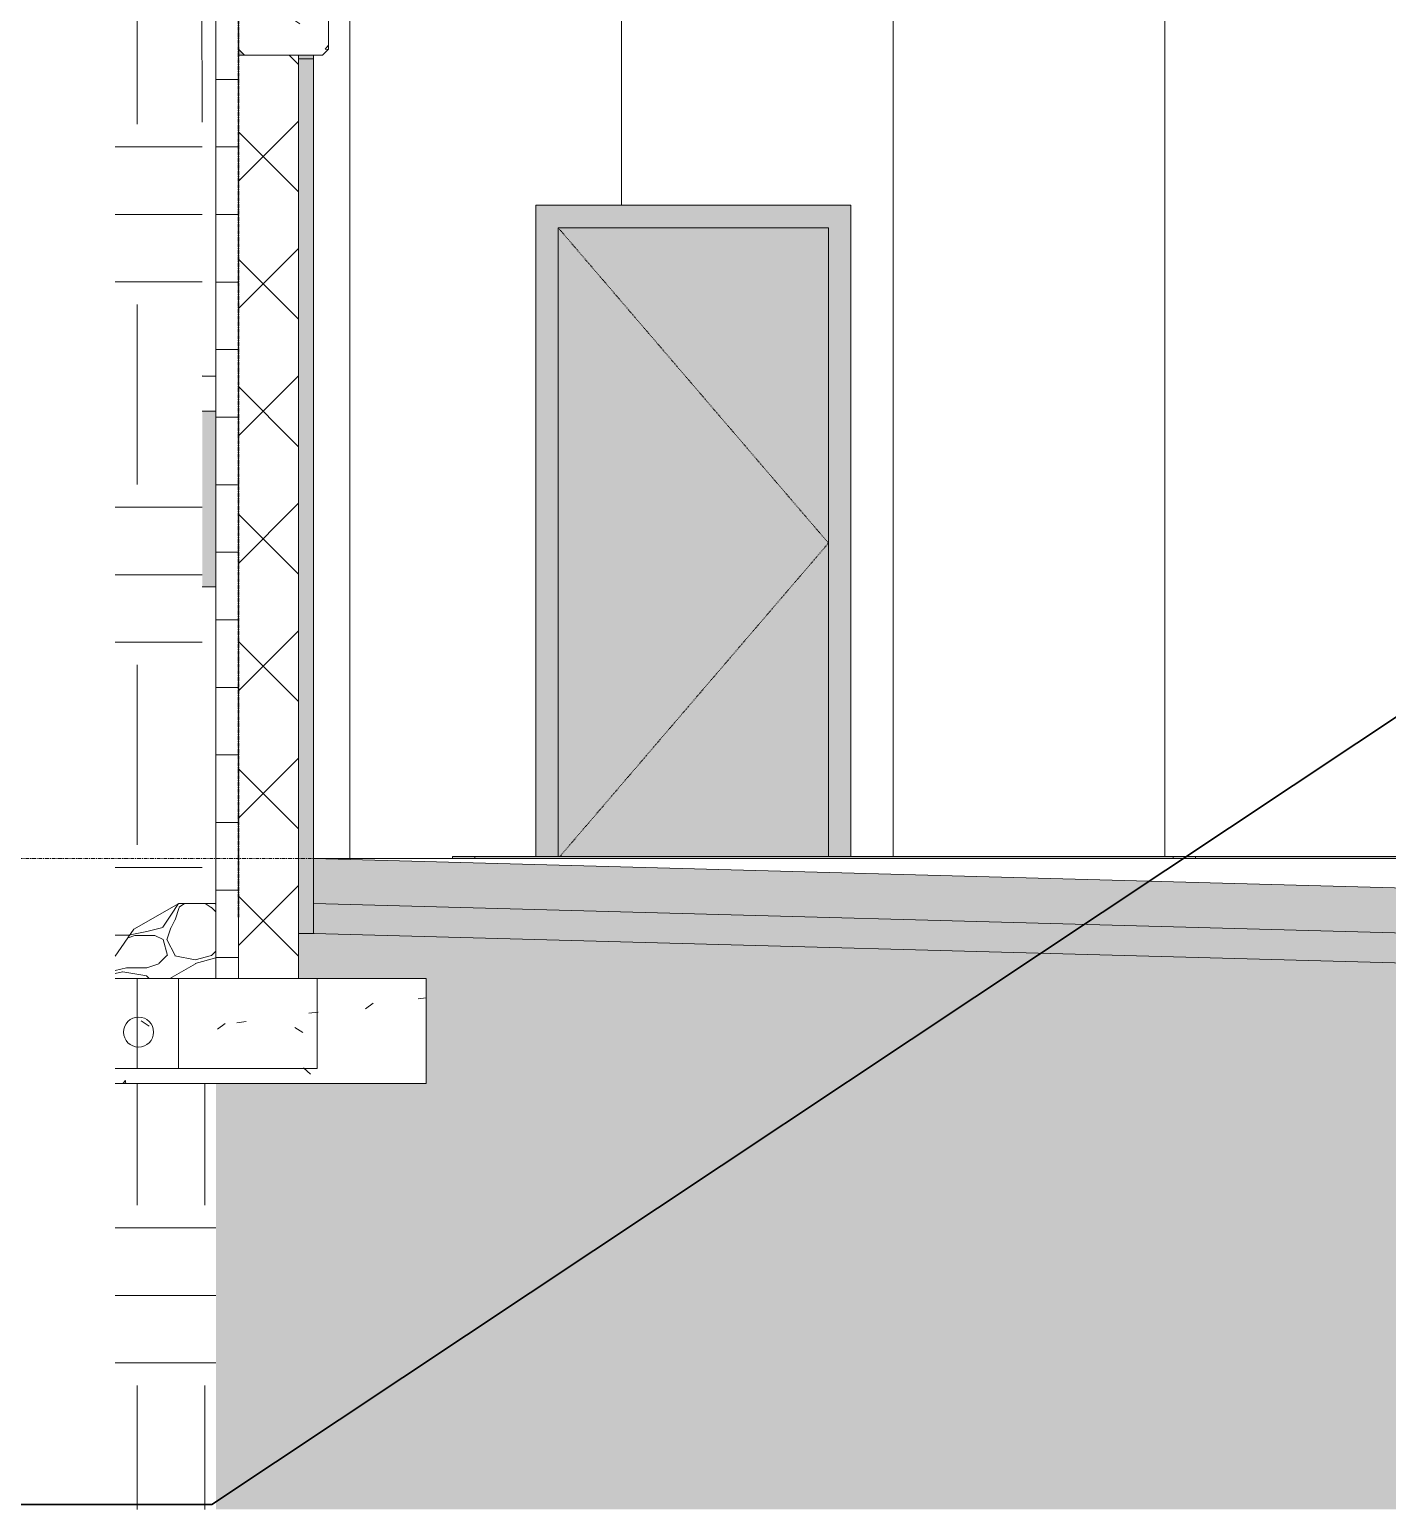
# Model space of a CAD drawing. Header units: inches. Extents: x 1718 to 6958, y -253 to 585.
# Drawn here: x 1915.5 to 2096.4, y -238.7 to -41.6 of the extents above; entities that cross this region are included whole.
import ezdxf

# ---------------------------------------------------------------- set-up
doc = ezdxf.new("R2010")
doc.units = ezdxf.units.IN
doc.header["$MEASUREMENT"] = 0
for name, pattern in [('Dash 1_16_', [0.125, 0.0625, -0.0625]), ('Grid Line 1_2_', [0.875, 0.5, -0.125, 0.125, -0.125]), ('Grid Line 1_2__2_', [0.875, 0.5, -0.125, 0.125, -0.125])]:
    doc.linetypes.add(name, pattern=pattern)
for name, color, linetype, lineweight in [('0-1', 7, 'Continuous', 5), ('0-2', 250, 'Continuous', 9), ('A-DOOR-2', 250, 'Dash 1_16_', 9), ('A-DOOR-6', 55, 'Continuous', 9), ('A-DOOR-FRAM-2', 250, 'Continuous', 9), ('A-DOOR-FRAM-4', 55, 'Continuous', 9), ('A-FLOR', 192, 'Continuous', 13), ('A-FLOR-6', 192, 'Continuous', 9), ('A-FLOR-LEVL-5', 51, 'Grid Line 1_2_', 9), ('A-FLOR-MCUT', 51, 'Continuous', 13), ('A-FLOR-PATT-1', 252, 'Continuous', 9), ('A-GENM-1', 55, 'Continuous', 9), ('A-GENM-2', 250, 'Continuous', 9), ('A-WALL-PATT-1', 252, 'Continuous', 9), ('C-TOPO-1', 252, 'Continuous', 9), ('C-TOPO-2', 250, 'Continuous', 9), ('E-FIRE', 2, 'Continuous', 9), ('G-ANNO-TEXT', 231, 'Continuous', 30), ('S-BEAM-2', 250, 'Continuous', 9), ('S-BEAM-3', 252, 'Continuous', 9), ('S-FNDN-1', 250, 'Continuous', 9), ('S-FNDN-2', 9, 'Continuous', 5), ('S-FNDN-3', 252, 'Continuous', 9), ('S-FNDN-5', 32, 'Continuous', 9), ('S-GRID-1', 1, 'Grid Line 1_2__2_', 30)]:
    doc.layers.add(name, color=color, linetype=linetype, lineweight=lineweight)
pattern_1 = [(0, (3261.815, 68.768), (24, 24), [24, -24]), (0, (3261.815, 77.768), (24, 24), [24, -24]), (0, (3261.815, 86.768), (24, 24), [24, -24]), (90, (3264.815, 89.768), (-24, 24), [24, -24]), (90, (3273.815, 89.768), (-24, 24), [24, -24]), (90, (3282.815, 89.768), (-24, 24), [24, -24])]
pattern_2 = [(50, (3261.815, 68.768), (27.5427, -2.40992), [2.88, -31.68]), (355, (3261.815, 68.768), (-5.32784, 28.88427), [2.304, -25.344]), (100.451, (3264.11, 68.567), (22.2153, 26.47393), [2.448, -26.924]), (46.184, (3261.815, 76.448), (40.9819, -6.3564), [4.32, -47.52]), (96.636, (3265.23, 75.918), (35.8907, 37.4062), [3.671, -40.386]), (351.184, (3261.815, 76.45), (35.891, 37.4062), [3.456, -38.016]), (21, (3265.655, 74.528), (22.92104, -15.46073), [2.88, -31.68]), (326, (3265.655, 74.528), (9.34353, 27.84574), [2.304, -25.344]), (71.451, (3267.565, 73.24), (32.26477, 12.3844), [2.448, -26.924]), (37.5, (3261.815, 68.768), (0.466855, 12.78271), [1.267, -23.77, 1.267, -24.461, -25.44]), (37.5, (3261.815, 68.768), (0.466855, 12.78271), [-50.765, 1.267, -24.173]), (7.5, (3261.815, 68.768), (10.10159, 15.14509), [1.267, -13.402, 1.267, -23.194, -9.696]), (7.5, (3261.815, 68.768), (10.10159, 15.14509), [-39.13, 1.267, -8.429]), (327.5, (3253.252, 68.768), (20.49916, -0.86578), [1.267, -8.333, 1.267, -28.685, -39.744]), (327.5, (3253.252, 68.768), (20.49916, -0.86578), [-39.552, 1.267, -38.477]), (317.5, (3249.412, 68.768), (22.39478, 3.84429), [1.267, -11.213, 1.267, -18.624, -28.224]), (317.5, (3249.412, 68.768), (22.39478, 3.84429), [-32.371, 1.267, -26.957])]
pattern_3 = [(212.005, (3258.59, 76.83), (-161.240282, -107.491823), [5.07, -501.974]), (213.69, (3261.815, 78.98), (-53.74635, -53.74678), [3.876, -189.91]), (198.435, (3263.427, 79.517), (-107.49304, -53.74648), [1.7, -168.262]), (180, (3265.577, 79.517), (-7e-15, -53.747), [2.15, -51.597]), (161.565, (3267.189, 78.98), (-53.74607, 5e-05), [1.7, -168.262]), (333.435, (3267.727, 117.677), (53.74613, 5e-05), [2.404, -117.777]), (296.565, (3267.19, 118.752), (53.74653, -53.74707), [1.202, -118.979]), (270, (3267.19, 121.44), (53.747, 3e-15), [2.687, -51.059]), (186.34, (3267.727, 86.504), (-429.972726, -53.744812), [4.867, -481.829]), (296.565, (3279.55, 119.827), (53.74653, -53.74707), [1.202, -118.979]), (303.69, (3278.476, 121.44), (53.74678, -53.74635), [1.938, -191.848]), (229.399, (3287.076, 97.791), (-268.731142, -322.481306), [4.955, -490.564]), (243.435, (3288.688, 101.016), (5e-05, -53.74613), [3.605, -116.576]), (213.69, (3307.499, 95.104), (-53.74635, -53.74678), [1.938, -191.848]), (33.69, (3291.375, 80.055), (53.74635, 53.74678), [1.938, -191.848]), (0, (3290.3, 80.055), (0, 53.747), [1.075, -52.672]), (333.435, (3289.225, 80.592), (53.74613, 5e-05), [1.202, -118.979]), (284.036, (3288.688, 82.742), (53.74545, -161.2401), [2.216, -219.387]), (270, (3288.69, 83.817), (53.747, 3e-15), [1.075, -52.672]), (243.435, (3288.688, 84.892), (5e-05, -53.74613), [1.202, -118.979]), (135, (3288.688, 85.43), (-53.7472, 4e-15), [0.76, -75.249]), (90, (3288.69, 84.89), (-53.747, 3e-15), [0.537, -53.209]), (18.435, (3308.037, 109.615), (107.49304, 53.74648), [3.399, -166.562]), (6.34, (3311.262, 110.69), (429.972726, 53.744812), [4.867, -481.829]), (180, (3309.11, 97.79), (-7e-15, -53.747), [3.225, -50.522]), (197.354, (3317.711, 100.478), (-161.2394906, -53.746161), [9.01, -891.947]), (198.435, (3319.324, 101.016), (-107.49304, -53.74648), [1.7, -168.262]), (213.69, (3320.936, 102.091), (-53.74635, -53.74678), [1.938, -191.848]), (251.565, (3321.473, 103.703), (-5e-05, -53.74607), [1.7, -168.262]), (243.435, (3322.01, 104.778), (5e-05, -53.74613), [1.202, -118.979]), (270, (3322.01, 105.853), (53.747, 3e-15), [1.075, -52.672]), (293.199, (3320.398, 109.615), (53.74725, -107.493233), [4.093, -405.228]), (315, (3318.786, 111.228), (53.7472, 0), [2.28, -73.729]), (0, (3316.1, 111.23), (0, 53.747), [2.687, -51.059]), (341.565, (3304.275, 98.329), (53.74607, -5e-05), [1.7, -168.262]), (303.69, (3303.2, 99.941), (53.74678, -53.74635), [1.938, -191.848]), (279.462, (3302.662, 103.166), (53.74512, -268.732805), [3.269, -323.658]), (270, (3302.66, 106.39), (53.747, 3e-15), [3.225, -50.522]), (239.036, (3304.275, 109.078), (-53.74743, -107.492684), [3.134, -310.26]), (188.13, (3308.037, 109.615), (-322.479255, -53.746045), [3.8, -376.245]), (116.565, (3268.264, 108.003), (-53.74653, 53.74707), [1.202, -118.979]), (135, (3269.34, 106.928), (-53.7472, 4e-15), [1.52, -74.489]), (168.69, (3272.027, 106.39), (-53.7468, -0.00033), [2.741, -271.314]), (191.31, (3274.714, 106.928), (-214.98617, -53.74725), [2.741, -271.314]), (194.036, (3276.864, 107.465), (-161.2401, -53.74545), [2.216, -219.387]), (236.31, (3277.939, 109.078), (-53.74616, -107.49347), [1.938, -191.848]), (236.31, (3279.014, 110.69), (-53.74616, -107.49347), [1.938, -191.848]), (270, (3279.014, 112.303), (53.747, 3e-15), [1.612, -52.134]), (291.801, (3277.939, 114.99), (53.745405, -107.493845), [2.894, -286.54]), (116.565, (3278.476, 103.703), (-53.74653, 53.74707), [2.404, -117.777]), (168.69, (3281.163, 103.166), (-53.7468, -0.00033), [2.741, -271.314]), (194.036, (3283.313, 103.703), (-161.2401, -53.74545), [2.216, -219.387]), (225, (3284.926, 105.316), (4e-15, -53.7472), [2.28, -73.729]), (251.565, (3285.463, 106.928), (-5e-05, -53.74607), [1.7, -168.262]), (296.565, (3284.388, 109.078), (53.74653, -53.74707), [2.404, -117.777]), (315, (3283.313, 110.153), (53.7472, 0), [1.52, -74.489]), (326.31, (3281.701, 111.228), (107.49347, -53.74616), [1.938, -191.848]), (0, (3280.626, 111.23), (0, 53.747), [1.075, -52.672]), (33.69, (3279.014, 110.153), (53.74635, 53.74678), [1.938, -191.848]), (71.565, (3278.476, 108.54), (5e-05, 53.74607), [1.7, -168.262]), (63.435, (3277.94, 107.465), (-5e-05, 53.74613), [1.202, -118.979]), (71.565, (3277.401, 105.853), (5e-05, 53.74607), [1.7, -168.262]), (104.036, (3277.401, 103.703), (-53.74545, 161.2401), [2.216, -219.387]), (45, (3276.326, 102.628), (0, 53.7472), [1.52, -74.489]), (18.435, (3274.714, 102.091), (107.49304, 53.74648), [1.7, -168.262]), (0, (3272.027, 102.09), (0, 53.747), [2.687, -51.059]), (14.036, (3269.877, 101.553), (161.2401, 53.74545), [2.216, -219.387]), (341.565, (3268.264, 102.091), (53.74607, -5e-05), [1.7, -168.262]), (270, (3268.264, 103.703), (53.747, 3e-15), [1.612, -52.134]), (225, (3269.877, 105.316), (4e-15, -53.7472), [2.28, -73.729]), (198.435, (3273.102, 106.39), (-107.49304, -53.74648), [3.399, -166.562]), (180, (3275.79, 106.39), (-7e-15, -53.747), [2.687, -51.059]), (153.435, (3276.864, 105.853), (-53.74613, -5e-05), [1.202, -118.979]), (206.565, (3297.287, 97.254), (-53.74707, -53.74653), [1.202, -118.979]), (146.31, (3298.9, 96.179), (-107.49347, 53.74616), [1.938, -191.848]), (119.745, (3301.05, 92.416), (-161.240006, 268.73295), [4.333, -428.985]), (95.711, (3301.587, 87.042), (-53.74997, 483.718242), [5.401, -534.745]), (90, (3301.587, 86.504), (-53.747, 3e-15), [0.537, -53.209]), (63.435, (3301.05, 85.43), (-5e-05, 53.74613), [1.202, -118.979]), (26.565, (3299.975, 84.892), (53.74707, 53.74653), [1.202, -118.979]), (0, (3298.36, 84.89), (0, 53.747), [1.612, -52.134]), (0, (3297.825, 84.89), (0, 53.747), [0.537, -53.209]), (0, (3296.75, 84.89), (0, 53.747), [1.075, -52.672]), (326.31, (3295.138, 85.967), (107.49347, -53.74616), [1.938, -191.848]), (333.435, (3294.063, 86.504), (53.74613, 5e-05), [1.202, -118.979]), (284.036, (3293.525, 88.654), (53.74545, -161.2401), [2.216, -219.387]), (270, (3293.525, 89.73), (53.747, 3e-15), [1.075, -52.672]), (270, (3293.525, 91.34), (53.747, 3e-15), [1.612, -52.134]), (258.69, (3294.063, 94.029), (0.00033, -53.7468), [2.741, -271.314]), (231.34, (3296.213, 96.716), (-161.240446, -214.986075), [3.441, -340.704]), (270, (3307.5, 95.64), (53.747, 3e-15), [0.537, -53.209]), (270, (3307.5, 96.18), (53.747, 3e-15), [0.537, -53.209]), (326.31, (3305.887, 97.254), (107.49347, -53.74616), [1.938, -191.848]), (333.435, (3302.662, 98.866), (53.74613, 5e-05), [3.605, -116.576]), (0, (3299.975, 98.866), (0, 53.747), [2.687, -51.059]), (63.435, (3299.437, 97.79), (-5e-05, 53.74613), [1.202, -118.979]), (90, (3299.437, 95.64), (-53.747, 3e-15), [2.15, -51.597]), (135, (3301.05, 94.03), (-53.7472, 4e-15), [2.28, -73.729]), (161.565, (3302.662, 93.491), (-53.74607, 5e-05), [1.7, -168.262]), (180, (3304.275, 93.49), (-7e-15, -53.747), [1.612, -52.134]), (198.435, (3305.887, 94.029), (-107.49304, -53.74648), [1.7, -168.262]), (351.87, (3284.926, 123.052), (53.746196, 0.000237), [7.601, -372.445]), (14.036, (3282.776, 122.514), (161.2401, 53.74545), [2.216, -219.387]), (53.13, (3281.163, 120.365), (107.49389, 161.23961), [2.687, -266.045]), (95.194, (3281.701, 114.452), (-53.742522, 537.465678), [5.937, -587.714]), (101.31, (3282.238, 111.765), (-53.74725, 214.98617), [2.741, -271.314]), (143.13, (3284.388, 110.153), (-161.23961, 107.49389), [2.687, -266.045]), (161.565, (3286.001, 109.615), (-53.74607, 5e-05), [1.7, -168.262]), (198.435, (3287.613, 110.153), (-107.49304, -53.74648), [1.7, -168.262]), (225, (3290.3, 112.84), (4e-15, -53.7472), [3.8, -72.209]), (228.814, (3294.063, 117.14), (-322.479887, -376.225462), [5.713, -565.62]), (251.565, (3294.6, 118.752), (-5e-05, -53.74607), [1.7, -168.262]), (270, (3294.6, 119.29), (53.747, 3e-15), [0.537, -53.209]), (288.435, (3294.063, 120.902), (53.74648, -107.49304), [1.7, -168.262]), (326.31, (3292.45, 121.977), (107.49347, -53.74616), [1.938, -191.848]), (90, (3267.727, 109.08), (-53.747, 3e-15), [3.762, -49.984]), (338.199, (3275.251, 116.065), (161.239646, -53.74576), [2.894, -286.54]), (0, (3272.027, 116.065), (0, 53.747), [3.225, -50.522]), (30.964, (3269.339, 114.452), (161.23977, 107.4936), [3.134, -310.26]), (45, (3267.727, 112.84), (0, 53.7472), [2.28, -73.729]), (90, (3259.127, 91.88), (-53.747, 3e-15), [3.762, -49.984]), (116.565, (3260.74, 88.654), (-53.74653, 53.74707), [3.605, -116.576]), (153.435, (3263.965, 87.042), (-53.74613, -5e-05), [3.605, -116.576]), (180, (3266.65, 87.04), (-7e-15, -53.747), [2.687, -51.059]), (218.66, (3269.339, 89.192), (-53.746083, -53.746755), [3.441, -340.704]), (231.34, (3271.489, 91.879), (-161.240446, -214.986075), [3.441, -340.704]), (213.69, (3274.714, 94.029), (-53.74635, -53.74678), [3.876, -189.91]), (239.036, (3276.326, 96.716), (-53.74743, -107.492684), [3.134, -310.26]), (270, (3276.326, 97.79), (53.747, 3e-15), [1.075, -52.672]), (270, (3276.326, 99.403), (53.747, 3e-15), [1.612, -52.134]), (315, (3274.714, 101.016), (53.7472, 0), [2.28, -73.729]), (350.538, (3271.489, 101.553), (53.746303, 0.000467), [3.269, -323.658]), (14.036, (3267.189, 100.478), (161.2401, 53.74545), [4.432, -217.171]), (18.435, (3262.352, 98.866), (107.49304, 53.74648), [5.099, -164.863]), (45, (3260.74, 97.254), (0, 53.7472), [2.28, -73.729]), (45, (3259.127, 95.64), (0, 53.7472), [2.28, -73.729]), (108.435, (3270.952, 83.817), (-53.74648, 107.49304), [3.399, -166.562]), (126.87, (3272.564, 81.667), (-53.7463, 53.7465), [2.687, -266.045]), (146.31, (3274.176, 80.592), (-107.49347, 53.74616), [1.938, -191.848]), (161.565, (3275.789, 80.055), (-53.74607, 5e-05), [1.7, -168.262]), (135, (3277.4, 78.442), (-53.7472, 4e-15), [2.28, -73.729]), (161.565, (3279.014, 77.905), (-53.74607, 5e-05), [1.7, -168.262]), (180, (3280.626, 77.905), (-7e-15, -53.747), [1.612, -52.134]), (206.565, (3281.7, 78.442), (-53.74707, -53.74653), [1.202, -118.979]), (206.565, (3283.85, 79.517), (-53.74707, -53.74653), [2.404, -117.777]), (189.462, (3287.076, 80.055), (-268.732805, -53.74512), [3.269, -323.658]), (243.435, (3288.15, 82.205), (5e-05, -53.74613), [2.404, -117.777]), (270, (3288.15, 82.74), (53.747, 3e-15), [0.537, -53.209]), (270, (3288.15, 83.817), (53.747, 3e-15), [1.075, -52.672]), (326.31, (3286.538, 87.042), (107.49347, -53.74616), [1.938, -191.848]), (327.995, (3282.238, 89.729), (268.733967, -161.238084), [5.07, -501.974]), (329.036, (3279.551, 91.341), (107.492684, -53.74743), [3.134, -310.26]), (341.565, (3276.326, 92.416), (53.74607, -5e-05), [3.399, -166.562]), (0, (3274.176, 92.416), (0, 53.747), [2.15, -51.597]), (33.69, (3272.564, 91.341), (53.74635, 53.74678), [1.938, -191.848]), (53.13, (3270.952, 89.192), (107.49389, 161.23961), [2.687, -266.045]), (63.435, (3269.877, 87.042), (-5e-05, 53.74613), [2.404, -117.777]), (225, (3294.6, 82.742), (4e-15, -53.7472), [2.28, -73.729]), (236.31, (3295.675, 84.354), (-53.74616, -107.49347), [1.938, -191.848]), (270, (3295.675, 84.89), (53.747, 3e-15), [0.537, -53.209]), (315, (3294.6, 85.967), (53.7472, 0), [1.52, -74.489]), (333.435, (3292.45, 87.042), (53.74613, 5e-05), [2.404, -117.777]), (18.435, (3289.225, 85.967), (107.49304, 53.74648), [3.399, -166.562]), (75.964, (3288.688, 83.817), (0.00026, 53.74662), [2.216, -219.387]), (71.565, (3264.502, 73.605), (5e-05, 53.74607), [1.7, -168.262]), (135, (3265.577, 72.53), (-53.7472, 4e-15), [1.52, -74.489]), (146.31, (3267.189, 71.455), (-107.49347, 53.74616), [1.938, -191.848]), (153.435, (3269.34, 70.38), (-53.74613, -5e-05), [2.404, -117.777]), (180, (3269.877, 70.38), (-7e-15, -53.747), [0.537, -53.209]), (161.565, (3271.489, 69.843), (-53.74607, 5e-05), [1.7, -168.262]), (180, (3273.64, 69.843), (-7e-15, -53.747), [2.15, -51.597]), (198.435, (3275.251, 70.38), (-107.49304, -53.74648), [1.7, -168.262]), (210.964, (3277.939, 71.993), (-161.23977, -107.4936), [3.134, -310.26]), (206.565, (3279.014, 72.53), (-53.74707, -53.74653), [1.202, -118.979]), (251.565, (3279.551, 74.143), (-5e-05, -53.74607), [1.7, -168.262]), (303.69, (3278.476, 75.755), (53.74678, -53.74635), [1.938, -191.848]), (306.87, (3276.864, 77.905), (53.7463, -53.7465), [2.687, -266.045]), (323.13, (3274.714, 79.517), (161.23961, -107.49389), [2.687, -266.045]), (345.964, (3272.564, 80.055), (53.74662, -0.00026), [2.216, -219.387]), (18.435, (3270.952, 79.517), (107.49304, 53.74648), [1.7, -168.262]), (30.964, (3268.264, 77.905), (161.23977, 107.4936), [3.134, -310.26]), (39.806, (3265.04, 75.217), (53.745895, 53.74734), [4.198, -415.576]), (135, (3281.163, 70.38), (-53.7472, 4e-15), [0.76, -75.249]), (153.435, (3282.238, 69.843), (-53.74613, -5e-05), [1.202, -118.979]), (191.31, (3284.926, 70.38), (-214.98617, -53.74725), [2.741, -271.314]), (165.964, (3287.076, 69.843), (-53.74662, 0.00026), [2.216, -219.387]), (175.236, (3293.525, 69.305), (-53.74662, 0.000751), [6.472, -640.722]), (206.565, (3294.6, 69.843), (-53.74707, -53.74653), [1.202, -118.979]), (225, (3295.675, 70.918), (4e-15, -53.7472), [1.52, -74.489]), (270, (3295.675, 73.605), (53.747, 3e-15), [2.687, -51.059]), (270, (3295.675, 75.217), (53.747, 3e-15), [1.612, -52.134]), (308.66, (3293.525, 77.905), (53.746755, -53.746083), [3.441, -340.704]), (338.199, (3290.838, 78.98), (161.239646, -53.74576), [2.894, -286.54]), (348.69, (3288.151, 79.517), (53.7468, 0.00033), [2.741, -271.314]), (18.435, (3283.313, 77.905), (107.49304, 53.74648), [5.099, -164.863]), (36.87, (3281.163, 76.292), (53.7465, 53.7463), [2.687, -266.045]), (68.199, (3280.089, 73.605), (53.74576, 161.239646), [2.894, -286.54]), (101.31, (3280.626, 70.918), (-53.74725, 214.98617), [2.741, -271.314]), (348.69, (3275.789, 121.977), (53.7468, 0.00033), [2.741, -271.314]), (354.806, (3269.877, 122.514), (53.746727, 0.000402), [5.937, -587.714]), (0, (3268.264, 122.514), (0, 53.747), [1.612, -52.134]), (45, (3267.19, 121.44), (0, 53.7472), [1.52, -74.489]), (180, (3271.49, 116.6), (-7e-15, -53.747), [1.612, -52.134]), (188.13, (3275.251, 117.14), (-322.479255, -53.746045), [3.8, -376.245]), (172.875, (3279.551, 116.602), (-53.74698, 0.00048), [4.333, -428.985]), (225, (3280.09, 117.14), (4e-15, -53.7472), [0.76, -75.249]), (270, (3280.09, 118.75), (53.747, 3e-15), [1.612, -52.134]), (161.565, (3297.287, 120.365), (-53.74607, 5e-05), [1.7, -168.262]), (180, (3299.437, 120.365), (-7e-15, -53.747), [2.15, -51.597]), (198.435, (3301.05, 120.902), (-107.49304, -53.74648), [1.7, -168.262]), (170.538, (3304.275, 120.365), (-53.746303, -0.000467), [3.269, -323.658]), (213.69, (3305.887, 121.44), (-53.74635, -53.74678), [1.938, -191.848]), (270, (3305.887, 121.977), (53.747, 3e-15), [0.537, -53.209]), (296.565, (3305.35, 123.052), (53.74653, -53.74707), [1.202, -118.979]), (341.565, (3302.125, 124.127), (53.74607, -5e-05), [3.399, -166.562]), (341.565, (3298.9, 125.202), (53.74607, -5e-05), [3.399, -166.562]), (14.036, (3296.75, 124.664), (161.2401, 53.74545), [2.216, -219.387]), (45, (3295.138, 123.052), (0, 53.7472), [2.28, -73.729]), (104.036, (3295.675, 120.902), (-53.74545, 161.2401), [2.216, -219.387]), (0, (3253.753, 74.143), (0, 53.747), [0.537, -53.209]), (315, (3252.678, 75.217), (53.7472, 0), [1.52, -74.489]), (274.764, (3252.14, 81.667), (53.749818, -591.21148), [6.472, -640.722]), (255.964, (3252.678, 83.817), (-0.00026, -53.74662), [2.216, -219.387]), (225, (3253.753, 84.892), (4e-15, -53.7472), [1.52, -74.489]), (198.435, (3258.59, 86.504), (-107.49304, -53.74648), [5.099, -164.863]), (180, (3259.127, 86.504), (-7e-15, -53.747), [0.537, -53.209]), (171.87, (3262.89, 85.967), (-53.746196, -0.000237), [3.8, -376.245]), (146.31, (3269.339, 85.429), (-107.49347, 53.74616), [1.938, -191.848]), (108.435, (3270.414, 82.205), (-53.74648, 107.49304), [3.399, -166.562]), (90, (3270.414, 81.667), (-53.747, 3e-15), [0.537, -53.209]), (71.565, (3269.877, 80.055), (5e-05, 53.74607), [1.7, -168.262]), (26.565, (3268.802, 79.517), (53.74707, 53.74653), [1.202, -118.979]), (18.435, (3267.189, 78.98), (107.49304, 53.74648), [1.7, -168.262]), (126.87, (3296.213, 75.217), (-53.7463, 53.7465), [2.687, -266.045]), (123.69, (3297.287, 73.605), (-53.74678, 53.74635), [1.938, -191.848]), (149.036, (3299.975, 71.993), (-107.492684, 53.74743), [3.134, -310.26]), (168.69, (3302.662, 71.455), (-53.7468, -0.00033), [2.741, -271.314]), (213.69, (3304.275, 72.53), (-53.74635, -53.74678), [1.938, -191.848]), (251.565, (3304.812, 74.143), (-5e-05, -53.74607), [1.7, -168.262]), (270, (3304.81, 74.68), (53.747, 3e-15), [0.537, -53.209]), (279.462, (3304.275, 77.905), (53.74512, -268.732805), [3.269, -323.658]), (243.435, (3304.812, 78.98), (5e-05, -53.74613), [1.202, -118.979]), (270, (3304.81, 79.517), (53.747, 3e-15), [0.537, -53.209]), (296.565, (3303.2, 82.742), (53.74653, -53.74707), [3.605, -116.576]), (329.036, (3300.512, 84.354), (107.492684, -53.74743), [3.134, -310.26]), (8.13, (3296.75, 83.817), (322.479255, 53.746045), [3.8, -376.245]), (45, (3294.6, 81.667), (0, 53.7472), [3.04, -72.969]), (45, (3293.525, 80.592), (0, 53.7472), [1.52, -74.489]), (90, (3293.525, 78.98), (-53.747, 3e-15), [1.612, -52.134]), (123.69, (3294.6, 77.367), (-53.74678, 53.74635), [1.938, -191.848]), (101.31, (3302.662, 87.042), (-53.74725, 214.98617), [2.741, -271.314]), (108.435, (3303.2, 85.429), (-53.74648, 107.49304), [1.7, -168.262]), (135, (3303.737, 84.892), (-53.7472, 4e-15), [0.76, -75.249]), (180, (3305.35, 84.89), (-7e-15, -53.747), [1.612, -52.134]), (213.69, (3306.962, 85.967), (-53.74635, -53.74678), [1.938, -191.848]), (187.125, (3311.262, 86.504), (-376.225893, -53.746004), [4.333, -428.985]), (236.31, (3312.336, 88.117), (-53.74616, -107.49347), [1.938, -191.848]), (270, (3312.336, 88.654), (53.747, 3e-15), [0.537, -53.209]), (288.435, (3311.799, 90.267), (53.74648, -107.49304), [1.7, -168.262]), (285.945, (3310.724, 94.029), (53.74574, -161.239833), [3.913, -387.368]), (315, (3309.65, 95.104), (53.7472, 0), [1.52, -74.489]), (18.435, (3308.037, 94.566), (107.49304, 53.74648), [1.7, -168.262]), (29.745, (3304.275, 92.416), (268.73295, 161.240006), [4.333, -428.985]), (18.435, (3302.662, 91.879), (107.49304, 53.74648), [1.7, -168.262]), (75.964, (3302.125, 89.729), (0.00026, 53.74662), [2.216, -219.387]), (180, (3286.54, 103.703), (-7e-15, -53.747), [1.612, -52.134]), (180, (3287.613, 103.703), (-7e-15, -53.747), [1.075, -52.672]), (135, (3288.688, 102.628), (-53.7472, 4e-15), [1.52, -74.489]), (90, (3288.69, 101.016), (-53.747, 3e-15), [1.612, -52.134]), (26.565, (3280.626, 92.416), (53.74707, 53.74653), [3.605, -116.576]), (341.565, (3279.014, 92.954), (53.74607, -5e-05), [1.7, -168.262]), (300.964, (3277.401, 95.641), (107.4936, -161.23977), [3.134, -310.26]), (71.565, (3287.613, 97.254), (5e-05, 53.74607), [1.7, -168.262]), (90, (3287.613, 94.566), (-53.747, 3e-15), [2.687, -51.059]), (123.69, (3288.688, 92.954), (-53.74678, 53.74635), [1.938, -191.848]), (153.435, (3290.838, 91.88), (-53.74613, -5e-05), [2.404, -117.777]), (198.435, (3292.45, 92.416), (-107.49304, -53.74648), [1.7, -168.262]), (243.435, (3292.988, 93.49), (5e-05, -53.74613), [1.202, -118.979]), (255.964, (3293.525, 95.641), (-0.00026, -53.74662), [2.216, -219.387]), (251.565, (3294.063, 97.254), (-5e-05, -53.74607), [1.7, -168.262]), (291.801, (3292.988, 99.941), (53.745405, -107.493845), [2.894, -286.54]), (323.13, (3290.838, 101.553), (161.23961, -107.49389), [2.687, -266.045]), (18.435, (3289.225, 101.016), (107.49304, 53.74648), [1.7, -168.262]), (63.435, (3288.15, 98.866), (-5e-05, 53.74613), [2.404, -117.777]), (135, (3283.85, 89.192), (-53.7472, 4e-15), [2.28, -73.729]), (149.036, (3286.538, 87.579), (-107.492684, 53.74743), [3.134, -310.26]), (146.31, (3288.151, 86.504), (-107.49347, 53.74616), [1.938, -191.848]), (180, (3289.225, 86.504), (-7e-15, -53.747), [1.075, -52.672]), (210.964, (3291.913, 88.117), (-161.23977, -107.4936), [3.134, -310.26]), (243.435, (3292.45, 89.192), (5e-05, -53.74613), [1.202, -118.979]), (303.69, (3291.375, 90.804), (53.74678, -53.74635), [1.938, -191.848]), (321.34, (3288.688, 92.954), (214.986075, -161.240446), [3.441, -340.704]), (345.964, (3286.538, 93.491), (53.74662, -0.00026), [2.216, -219.387]), (11.31, (3283.851, 92.954), (214.98617, 53.74725), [2.741, -271.314]), (26.565, (3282.776, 92.416), (53.74707, 53.74653), [1.202, -118.979]), (71.565, (3282.238, 90.804), (5e-05, 53.74607), [1.7, -168.262]), (15.945, (3281.163, 102.628), (161.239833, 53.74574), [3.913, -387.368]), (29.745, (3277.401, 100.478), (268.73295, 161.240006), [4.333, -428.985]), (63.435, (3276.864, 99.403), (-5e-05, 53.74613), [1.202, -118.979]), (90, (3276.864, 97.79), (-53.747, 3e-15), [1.612, -52.134]), (104.036, (3277.401, 95.641), (-53.74545, 161.2401), [2.216, -219.387]), (120.964, (3279.014, 92.954), (-107.4936, 161.23977), [3.134, -310.26]), (153.435, (3309.112, 121.44), (-53.74613, -5e-05), [1.202, -118.979]), (180, (3310.187, 121.44), (-7e-15, -53.747), [1.075, -52.672]), (209.745, (3313.949, 123.589), (-268.73295, -161.240006), [4.333, -428.985]), (225, (3316.1, 125.74), (4e-15, -53.7472), [3.04, -72.969]), (239.036, (3317.711, 128.427), (-53.74743, -107.492684), [3.134, -310.26]), (239.036, (3319.324, 131.114), (-53.74743, -107.492684), [3.134, -310.26]), (270, (3319.324, 131.65), (53.747, 3e-15), [0.537, -53.209]), (333.435, (3318.25, 132.19), (53.74613, 5e-05), [1.202, -118.979]), (0, (3316.636, 132.19), (0, 53.747), [1.612, -52.134]), (45, (3315.024, 130.576), (0, 53.7472), [2.28, -73.729]), (26.565, (3308.574, 127.352), (53.74707, 53.74653), [7.211, -112.97]), (30.964, (3305.887, 125.739), (161.23977, 107.4936), [3.134, -310.26]), (90, (3305.887, 124.664), (-53.747, 3e-15), [1.075, -52.672]), (128.66, (3308.037, 121.977), (-53.746755, 53.746083), [3.441, -340.704]), (255.964, (3302.125, 104.241), (-0.00026, -53.74662), [2.216, -219.387]), (281.31, (3301.587, 106.928), (53.74725, -214.98617), [2.741, -271.314]), (309.806, (3298.9, 110.153), (53.74734, -53.745895), [4.198, -415.576]), (329.036, (3296.213, 111.765), (107.492684, -53.74743), [3.134, -310.26]), (345.964, (3294.063, 112.303), (53.74662, -0.00026), [2.216, -219.387]), (0, (3291.913, 112.303), (0, 53.747), [2.15, -51.597]), (26.565, (3289.763, 111.228), (53.74707, 53.74653), [2.404, -117.777]), (45, (3288.15, 109.615), (0, 53.7472), [2.28, -73.729]), (53.13, (3286.538, 107.465), (107.49389, 161.23961), [2.687, -266.045]), (90, (3286.54, 105.853), (-53.747, 3e-15), [1.612, -52.134]), (135, (3288.15, 104.24), (-53.7472, 4e-15), [2.28, -73.729]), (144.462, (3291.913, 101.553), (-161.23894, 107.49382), [4.623, -457.722]), (135, (3294.6, 98.866), (-53.7472, 4e-15), [3.8, -72.209]), (153.435, (3296.75, 97.79), (-53.74613, -5e-05), [2.404, -117.777]), (206.565, (3298.9, 98.866), (-53.74707, -53.74653), [2.404, -117.777]), (230.194, (3301.587, 102.091), (-214.98784, -268.731413), [4.198, -415.576]), (66.801, (3294.6, 114.99), (107.495275, 268.731896), [4.093, -405.228]), (90, (3294.6, 113.38), (-53.747, 3e-15), [1.612, -52.134]), (153.435, (3295.675, 112.84), (-53.74613, -5e-05), [1.202, -118.979]), (153.435, (3297.825, 111.765), (-53.74613, -5e-05), [2.404, -117.777]), (149.036, (3300.512, 110.153), (-107.492684, 53.74743), [3.134, -310.26]), (180, (3303.2, 110.153), (-7e-15, -53.747), [2.687, -51.059]), (180, (3306.424, 110.153), (-7e-15, -53.747), [3.225, -50.522]), (213.69, (3308.037, 111.228), (-53.74635, -53.74678), [1.938, -191.848]), (243.435, (3309.112, 113.378), (5e-05, -53.74613), [2.404, -117.777]), (277.125, (3308.574, 117.677), (53.746004, -376.225893), [4.333, -428.985]), (315, (3307.5, 118.752), (53.7472, 0), [1.52, -74.489]), (341.565, (3305.887, 119.29), (53.74607, -5e-05), [1.7, -168.262]), (352.875, (3301.587, 119.827), (53.74698, -0.00048), [4.333, -428.985]), (0, (3298.9, 119.827), (0, 53.747), [2.687, -51.059]), (21.801, (3296.213, 118.752), (107.493845, 53.745405), [2.894, -286.54]), (90, (3320.4, 116.065), (-53.747, 3e-15), [2.15, -51.597]), (90, (3320.4, 113.915), (-53.747, 3e-15), [2.15, -51.597]), (56.31, (3319.324, 112.303), (53.74616, 107.49347), [1.938, -191.848]), (18.435, (3317.711, 111.765), (107.49304, 53.74648), [1.7, -168.262]), (0, (3312.336, 111.765), (0, 53.747), [5.375, -48.372]), (341.565, (3310.724, 112.303), (53.74607, -5e-05), [1.7, -168.262]), (296.565, (3310.187, 113.378), (53.74653, -53.74707), [1.202, -118.979]), (278.13, (3309.649, 117.14), (53.746045, -322.479255), [3.8, -376.245]), (270, (3309.65, 117.677), (53.747, 3e-15), [0.537, -53.209]), (251.565, (3310.187, 119.29), (-5e-05, -53.74607), [1.7, -168.262]), (225, (3311.8, 120.902), (4e-15, -53.7472), [2.28, -73.729]), (218.66, (3314.486, 123.052), (-53.746083, -53.746755), [3.441, -340.704]), (225, (3316.1, 124.664), (4e-15, -53.7472), [2.28, -73.729]), (206.565, (3317.174, 125.202), (-53.74707, -53.74653), [1.202, -118.979]), (180, (3318.25, 125.2), (-7e-15, -53.747), [1.075, -52.672]), (123.69, (3319.324, 123.589), (-53.74678, 53.74635), [1.938, -191.848]), (108.435, (3319.861, 121.977), (-53.74648, 107.49304), [1.7, -168.262]), (98.13, (3320.398, 118.215), (-53.746045, 322.479255), [3.8, -376.245])]

# ---------------------------------------------------------------- blocks, each defined once
blk = doc.blocks.new('CTR  - Topography_rvt-1-BUILDING ELEVATION - COURTYARD - LOOKING WEST')
at = {"layer": 'C-TOPO-1'}
h = blk.add_hatch(dxfattribs=at)
h.set_pattern_fill('FP_28', color=256, style=0, pattern_type=2)
h.set_pattern_definition(pattern_1)
h.paths.add_polyline_path([(1926.9, -165.04), (1929.41, -161.45), (1935.38, -158), (1938.51, -158), (1938.49, -47.3), (1938.34, -11.54), (1938.25, -6), (1926.9, -6.85), (1926.9, -162)], flags=0)
h = blk.add_hatch(dxfattribs=at)
h.set_pattern_fill('FP_28', color=256, style=0, pattern_type=2)
h.set_pattern_definition(pattern_1)
h.paths.add_polyline_path([(2865.37, -238.72), (3832.32, -238.72), (3832.32, -182), (3809.32, -182), (3809.32, -168), (3819.32, -168), (3819.32, -162), (3819.2, -162), (3519.69, -167.32), (3443.37, -167.3), (3154.2, -162), (2864.45, -167.32), (2789.37, -167.3), (2500.2, -162), (2210.45, -167.32), (2147.79, -167.3), (1953.32, -162), (1951.32, -162), (1951.32, -168), (1968.32, -168), (1968.32, -182), (1940.32, -182), (1940.32, -238.72), (2798.34, -238.72)], flags=0)
h = blk.add_hatch(dxfattribs=at)
h.set_pattern_fill('FP_28', color=256, style=0, pattern_type=2)
h.set_pattern_definition(pattern_1)
h.paths.add_polyline_path([(1940.32, -238.72), (1940.32, -182), (1926.9, -182), (1926.9, -238.72)], flags=0)
at = {"layer": 'C-TOPO-2'}
for p, q in [((1938.51, -53.91), (1938.39, -14.89)), ((1938.51, -53.91), (1938.39, -14.89)), ((1938.51, -87.73), (1938.77, -87.75)), ((1938.51, -87.75), (1940.32, -87.75)), ((1938.51, -87.75), (1940.32, -87.75)), ((1938.51, -87.75), (1940.32, -87.75)), ((1953.41, -162), (1951.32, -162)), ((1953.41, -162), (1951.32, -162))]:
    blk.add_line(p, q, dxfattribs=at)
blk = doc.blocks.new('Parking_Stall_Multiple - COMPACT-2287195-BUILDING ELEVATION - COURTYARD - LOOKING WEST')
at = {"layer": 'A-GENM-1'}
for points in [[(1974.82, -152), (1974.82, -151.75), (1971.82, -151.75), (1971.82, -152)], [(2020.87, -152), (2067.82, -152), (2067.82, -151.75), (1974.82, -151.75), (1974.82, -152), (1993.93, -152)], [(2070.82, -152), (2070.82, -151.75), (2067.82, -151.75), (2067.82, -152)], [(2161.52, -152), (2163.82, -152), (2163.82, -151.75), (2070.82, -151.75), (2070.82, -152), (2147.79, -152)]]:
    blk.add_hatch(color=256, dxfattribs=at).paths.add_polyline_path(points, flags=0)
at = {"layer": 'A-GENM-2'}
for p, q in [((1971.82, -151.75), (1974.82, -151.75)), ((1971.82, -151.75), (1971.82, -152)), ((1974.82, -151.75), (2067.82, -151.75)), ((1974.82, -152), (1974.82, -151.75)), ((2067.82, -151.75), (2070.82, -151.75)), ((2067.82, -151.75), (2067.82, -152)), ((2067.82, -151.75), (2070.82, -151.75)), ((2067.82, -152), (2067.82, -151.75)), ((2070.82, -151.75), (2163.82, -151.75)), ((2070.82, -152), (2070.82, -151.75)), ((2070.82, -152), (2070.82, -151.75)), ((1974.82, -152), (1971.82, -152)), ((2067.82, -152), (1974.82, -152)), ((2070.82, -152), (2067.82, -152)), ((2070.82, -152), (2067.82, -152)), ((2163.82, -152), (2070.82, -152))]:
    blk.add_line(p, q, dxfattribs=at)
blk = doc.blocks.new('CHAINLINK GATE - CHAINLINK GATE-2199385-BUILDING ELEVATION - COURTYARD - LOOKING WEST')
at = {"layer": 'A-DOOR-6'}
blk.add_hatch(color=256, dxfattribs=at).paths.add_polyline_path([(3648.38, -151.75), (3656.52, -151.75), (3656.52, -68), (3620.52, -68), (3620.52, -151.75), (3646.94, -151.75)], flags=0)
at = {"layer": 'A-DOOR-FRAM-4'}
blk.add_hatch(color=256, dxfattribs=at).paths.add_polyline_path([(3620.52, -151.75), (3620.52, -68), (3656.52, -68), (3656.52, -151.75), (3659.52, -151.75), (3659.52, -65), (3617.52, -65), (3617.53, -151.75)], flags=0)
at = {"layer": 'A-DOOR-2'}
for p, q in [((3656.52, -110), (3620.52, -68)), ((3620.74, -151.75), (3656.52, -110))]:
    blk.add_line(p, q, dxfattribs=at)
at = {"layer": 'A-DOOR-FRAM-2'}
for p, q in [((3659.52, -65), (3617.52, -65)), ((3617.52, -65), (3617.52, -151.75)), ((3659.52, -151.75), (3659.52, -65)), ((3620.52, -151.75), (3620.52, -68)), ((3620.52, -68), (3656.52, -68)), ((3656.52, -68), (3656.52, -151.75))]:
    blk.add_line(p, q, dxfattribs=at)
blk = doc.blocks.new('CTR - 1st Phase - Common Walls_rvt-1-BUILDING ELEVATION - COURTYARD - LOOKING WEST')
at = {"layer": 'A-WALL-PATT-1'}
h = blk.add_hatch(dxfattribs=at)
h.set_pattern_fill('FP_31', color=256, style=0, pattern_type=2)
h.set_pattern_definition([(90, (2609.524, -152), (-36.188, 2e-15), [])])
h.paths.add_polyline_path([(1971.82, -152), (1971.82, -151.75), (1982.92, -151.75), (1982.92, -65), (2024.92, -65), (2024.92, -151.75), (2098.02, -151.75), (2098.02, -65), (2140.02, -65), (2140.02, -151.75), (2165.32, -151.75), (2165.32, -41), (2162.11, -41), (2161.32, -40.21), (2161.32, -35), (2160.11, -35), (2159.32, -34.21), (2159.32, -21), (1955.32, -21), (1955.32, -44.21), (1954.54, -45), (1953.32, -45), (1953.32, -152), (1960.42, -152)], flags=0)
h.paths.add_polyline_path([(2418.52, -151.75), (2418.52, -65), (2460.52, -65), (2460.52, -151.75), (2492.32, -151.75), (2492.32, -41), (2487.11, -41), (2486.32, -40.21), (2486.32, -21), (2455.86, -21), (2455.86, -21.8), (2447.86, -21.8), (2447.86, -21), (2187.32, -21), (2187.32, -34.21), (2186.54, -35), (2185.32, -35), (2185.32, -40.21), (2184.54, -41), (2181.32, -41), (2181.32, -151.75), (2207.02, -151.75), (2207.02, -65), (2249.02, -65), (2249.02, -151.75), (2322.52, -151.75), (2322.52, -65), (2364.52, -65), (2364.52, -151.75), (2390.16, -151.75)], flags=0)
h.paths.add_polyline_path([(2576.02, -151.75), (2609.02, -151.75), (2609.02, -21), (2514.32, -21), (2514.32, -40.21), (2513.54, -41), (2508.32, -41), (2508.32, -151.75), (2534.02, -151.75), (2534.02, -65), (2576.02, -65), (2576.02, -143.01)], flags=0)
at = {"layer": 'S-FNDN-1'}
blk.add_line((1953.32, -152), (1971.82, -152), dxfattribs=at)
at = {"layer": '0-2'}
for name, p in [('CHAINLINK GATE - CHAINLINK GATE-2199385-BUILDING ELEVATION - COURTYARD - LOOKING WEST', (-1634.6, 0)), ('Parking_Stall_Multiple - COMPACT-2287195-BUILDING ELEVATION - COURTYARD - LOOKING WEST', (0, 0))]:
    blk.add_blockref(name, p, dxfattribs=at)
blk = doc.blocks.new('034100 - Precast Structural Concrete - Inverted Tee - PRECAST BEAM - 36_ DEEP-1973334-BUILDING ELEVATION - COURTYARD - LOOKING WEST')
at = {"layer": 'S-BEAM-3'}
h = blk.add_hatch(dxfattribs=at)
h.set_pattern_fill('FP_42', color=256, style=0, pattern_type=2)
h.set_pattern_definition(pattern_2)
h.paths.add_polyline_path([(1953.24, -45), (1954.54, -45), (1955.32, -44.21), (1955.32, -21), (1949.32, -21), (1949.32, -9), (1944.32, -9.04), (1944.32, -9.06), (1943.32, -9.06), (1943.32, -44.21), (1944.11, -45), (1951.32, -45)], flags=0)
at = {"layer": 'S-BEAM-2'}
for p, q in [((1944.32, -9.06), (1943.32, -9.06)), ((1943.32, -9.06), (1943.32, -44.21)), ((1951.32, -9), (1944.32, -9)), ((1944.32, -9), (1944.32, -9.06)), ((1951.32, -21), (1951.32, -9)), ((1955.32, -21), (1951.32, -21)), ((1955.32, -44.21), (1955.32, -21)), ((1943.32, -44.21), (1944.11, -45)), ((1944.11, -45), (1954.54, -45)), ((1954.54, -45), (1955.32, -44.21))]:
    blk.add_line(p, q, dxfattribs=at)
blk = doc.blocks.new('CTR - 1st Phase - Structure_rvt-1-BUILDING ELEVATION - COURTYARD - LOOKING WEST')
at = {"layer": 'A-WALL-PATT-1'}
h = blk.add_hatch(dxfattribs=at)
h.set_pattern_fill('FP_48', color=256, style=0, pattern_type=2)
h.set_pattern_definition([(45, (3261.815, 68.768), (-8.48528, 8.48528), []), (135, (3261.815, 68.768), (-8.48528, -8.48528), [])])
h.paths.add_polyline_path([(1951.32, -168), (1951.32, -45), (1943.32, -45), (1943.32, -168)], flags=0)
at = {"layer": 'S-FNDN-2'}
h = blk.add_hatch(color=256, dxfattribs=at)
h.paths.add_polyline_path([(1951.32, -45.5), (1953.32, -45.5), (1953.32, -45), (1951.32, -45)], flags=0)
h.paths.add_polyline_path([(1944.11, -45), (1943.32, -44.21), (1943.32, -45), (1943.45, -45)], flags=0)
h.paths.add_polyline_path([(1943.32, -9.06), (1944.32, -9.04), (1944.32, -9), (1943.32, -9)], flags=0)
blk.add_hatch(color=256, dxfattribs=at).paths.add_polyline_path([(1951.32, -162), (1953.32, -162), (1953.32, -45.5), (1951.32, -45.5), (1951.32, -162)], flags=0)
at = {"layer": 'S-FNDN-3'}
h = blk.add_hatch(dxfattribs=at)
h.set_pattern_fill('FP_42', color=256, style=0, pattern_type=2)
h.set_pattern_definition(pattern_2)
h.paths.add_polyline_path([(1940.32, -182), (1968.32, -182), (1968.32, -168), (1926.9, -168), (1926.9, -182)], flags=0)
at = {"layer": 'S-FNDN-1'}
for p, q in [((1943.32, -45), (1943.32, -168)), ((1951.32, -45), (1943.32, -45)), ((1951.32, -168), (1951.32, -45)), ((1953.32, -45), (1953.32, -45.5)), ((1953.32, -45.5), (1951.32, -45.5)), ((1953.32, -45.5), (1953.32, -152)), ((1968.32, -168), (1926.9, -168)), ((1943.32, -168), (1951.32, -168)), ((1968.32, -182), (1968.32, -168)), ((1926.9, -182), (1968.32, -182))]:
    blk.add_line(p, q, dxfattribs=at)
at = {"layer": 'S-GRID-1'}
blk.add_line((1943.32, -159.84), (1943.32, 470.5), dxfattribs=at)
at = {"layer": '0-2'}
blk.add_blockref('034100 - Precast Structural Concrete - Inverted Tee - PRECAST BEAM - 36_ DEEP-1973334-BUILDING ELEVATION - COURTYARD - LOOKING WEST', (0, 0), dxfattribs=at)
blk = doc.blocks.new('Basic Wall _ 3_ XPS - ___-3207852-BUILDING ELEVATION - COURTYARD - LOOKING WEST')
at = {"layer": 'A-WALL-PATT-1'}
h = blk.add_hatch(dxfattribs=at)
h.set_pattern_fill('FP_37', color=256, style=0, pattern_type=2)
h.set_pattern_definition(pattern_3)
h.paths.add_polyline_path([(1935.32, -168), (1940.32, -168), (1940.32, -158), (1935.32, -158.03), (1929.41, -161.45), (1926.9, -165.04), (1926.9, -168), (1929.82, -168)], flags=0)
at = {"layer": 'S-FNDN-5'}
for p, q in [((1935.38, -158), (1929.41, -161.45)), ((1940.32, -158), (1935.38, -158)), ((1940.32, -168), (1940.32, -158)), ((1929.41, -161.45), (1926.9, -165.04)), ((1935.32, -168), (1940.32, -168)), ((1935.32, -180), (1935.32, -168)), ((1926.9, -180), (1935.32, -180))]:
    blk.add_line(p, q, dxfattribs=at)
for start, end in [(0, 180), (180, 0)]:
    blk.add_arc((1930.02, -175.14), 2, start, end, dxfattribs=at)
blk = doc.blocks.new('104416 - Fire Extinguishers - Wall - Class A - Light - 2A-3202366-BUILDING ELEVATION - COURTYARD - LOOKING WEST')
at = {"layer": 'E-FIRE'}
blk.add_hatch(color=256, dxfattribs=at).paths.add_polyline_path([(1938.51, -115.81), (1940.32, -115.81), (1940.32, -92.44), (1938.51, -92.44), (1938.51, -108)], flags=0)
for p, q in [((1940.32, -92.44), (1938.51, -92.44)), ((1938.51, -115.81), (1940.32, -115.81))]:
    blk.add_line(p, q, dxfattribs=at)

msp = doc.modelspace()

# ---------------------------------------------------------------- hatches: boundary and pattern name
at = {"layer": 'A-FLOR-PATT-1'}
h = msp.add_hatch(dxfattribs=at)
h.set_pattern_fill('FP_42', color=256, style=0, pattern_type=2)
h.set_pattern_definition(pattern_2)
h.paths.add_polyline_path([(2169.9, -163.3), (2211.28, -163.3), (2500.32, -158), (2789.37, -163.3), (2865.37, -163.3), (3154.32, -158), (3443.37, -163.3), (3520.56, -163.3), (3819.32, -158), (3819.32, -152), (3520.56, -157.3), (3443.37, -157.3), (3154.32, -152), (2865.28, -157.3), (2789.37, -157.3), (2500.19, -152), (2211.28, -157.3), (2147.79, -157.3), (1953.32, -152), (1953.32, -158), (2147.79, -163.3), (2161.52, -163.3)], flags=0)
h = msp.add_hatch(dxfattribs=at)
h.set_pattern_fill('FP_37', color=256, style=0, pattern_type=2)
h.set_pattern_definition(pattern_3)
h.paths.add_polyline_path([(2831.86, -167.3), (2865.37, -167.3), (3154.45, -162), (3443.37, -167.3), (3520.56, -167.3), (3819.32, -162), (3819.32, -158), (3520.56, -163.3), (3443.37, -163.3), (3154.32, -158), (2865.28, -163.3), (2789.37, -163.3), (2500.19, -158), (2211.28, -163.3), (2147.79, -163.3), (1953.32, -158), (1953.32, -162), (2147.79, -167.3), (2211.28, -167.3), (2500.45, -162), (2789.37, -167.3), (2798.34, -167.3)], flags=0)
at = {"layer": 'A-WALL-PATT-1'}
h = msp.add_hatch(dxfattribs=at)
h.set_pattern_fill('FP_9', color=256, style=0, pattern_type=2)
h.set_pattern_definition([(0, (3261.815, 68.768), (0, 9), []), (90, (3261.815, 68.768), (-9, 6e-16), [])])
h.paths.add_polyline_path([(1943.32, -168), (1943.32, -9), (1940.32, -9), (1940.32, -168)], flags=0)

# ---------------------------------------------------------------- linework, layer by layer
at = {"layer": 'A-FLOR'}
msp.add_line((1971.82, -152), (1953.32, -152), dxfattribs=at)
at = {"layer": 'A-FLOR-6'}
for p, q in [((1953.32, -152), (1953.32, -162)), ((2147.79, -157.3), (1953.32, -152)), ((1953.32, -162), (2147.79, -167.3))]:
    msp.add_line(p, q, dxfattribs=at)
at = {"layer": 'A-FLOR-LEVL-5'}
msp.add_line((1830.95, -152), (4167.96, -152), dxfattribs=at)
at = {"layer": 'A-FLOR-MCUT'}
msp.add_line((1953.32, -158), (2147.79, -163.3), dxfattribs=at)
at = {"layer": 'G-ANNO-TEXT'}
for p, q in [((2317.17, 12.92), (1939.77, -238.05)), ((1939.77, -238.05), (1895.64, -238.05))]:
    msp.add_line(p, q, dxfattribs=at)
at = {"layer": 'S-FNDN-5'}
for p, q in [((1940.32, -9), (1940.32, -168)), ((1943.32, -168), (1943.32, -9)), ((1953.82, -168), (1929.82, -168)), ((1929.82, -168), (1929.82, -180)), ((1953.82, -180), (1953.82, -168)), ((1929.82, -180), (1953.82, -180))]:
    msp.add_line(p, q, dxfattribs=at)

# ---------------------------------------------------------------- block references
at = {"layer": '0-1'}
for name in ['CTR - 1st Phase - Structure_rvt-1-BUILDING ELEVATION - COURTYARD - LOOKING WEST', 'CTR - 1st Phase - Common Walls_rvt-1-BUILDING ELEVATION - COURTYARD - LOOKING WEST', 'CTR  - Topography_rvt-1-BUILDING ELEVATION - COURTYARD - LOOKING WEST']:
    msp.add_blockref(name, (0, 0), dxfattribs=at)
at = {"layer": 'E-FIRE'}
msp.add_blockref('104416 - Fire Extinguishers - Wall - Class A - Light - 2A-3202366-BUILDING ELEVATION - COURTYARD - LOOKING WEST', (0, 0), dxfattribs=at)
at = {"layer": 'S-FNDN-5'}
msp.add_blockref('Basic Wall _ 3_ XPS - ___-3207852-BUILDING ELEVATION - COURTYARD - LOOKING WEST', (0, 0), dxfattribs=at)

doc.saveas('drawing.dxf')
